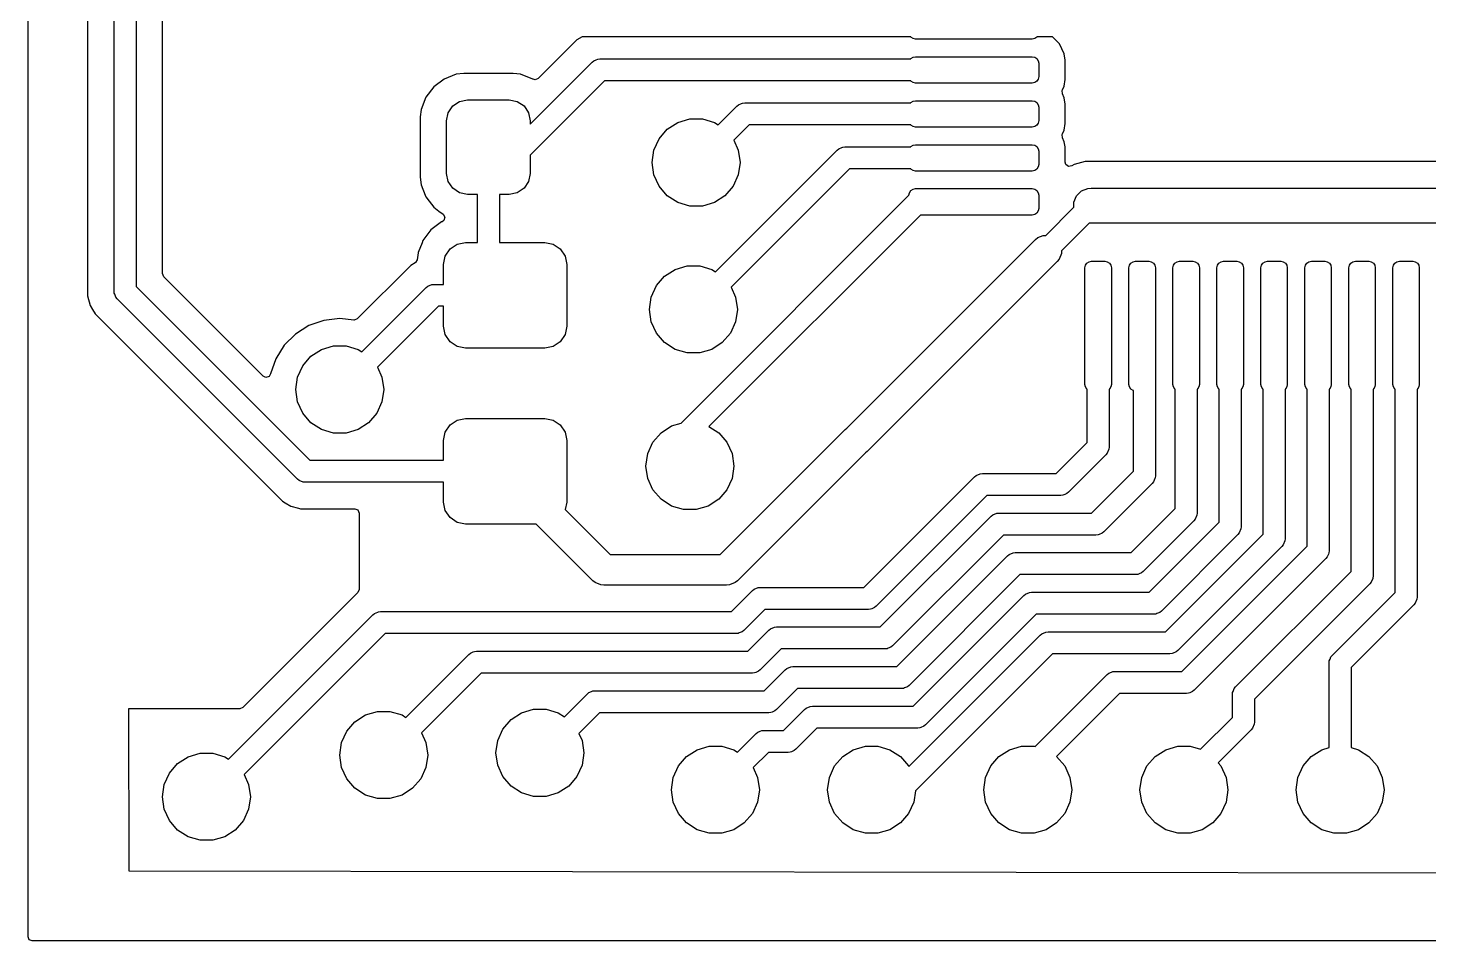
# Model space of a CAD drawing. Extents: x 152.2 to 182.6, y -98 to -72.9.
# Drawn here: x 152.22 to 168.14, y -97.99 to -87.61 of the extents above; entities that cross this region are included whole.
import ezdxf

# ---------------------------------------------------------------- set-up
doc = ezdxf.new("R2010")
doc.units = 0
doc.layers.add('BLACK', color=7, linetype='CONTINUOUS')

msp = doc.modelspace()

# ---------------------------------------------------------------- linework, layer by layer
at = {"layer": 'BLACK', "linetype": 'CONTINUOUS'}
for p, q in [((152.221, -97.94), (152.221, -85.683978)), ((152.8985, -85.683978), (152.8985, -90.656021)), ((153.199, -90.6), (153.199, -85.74)), ((153.449, -85.791776), (153.449, -90.548224)), ((153.7495, -90.403456), (153.7495, -86.014296)), ((158.520016, -87.7125), (158.460236, -87.747015)), ((162.25394, -87.7125), (158.520016, -87.7125)), ((162.255967, -87.715533), (162.25394, -87.7125)), ((162.280299, -87.731791), (162.255967, -87.715533)), ((162.309, -87.7375), (162.280299, -87.731791)), ((163.662701, -87.731791), (163.634, -87.7375)), ((163.687033, -87.715533), (163.662701, -87.731791)), ((163.68906, -87.7125), (163.687033, -87.715533)), ((163.865037, -87.7125), (163.68906, -87.7125)), ((163.943826, -87.791289), (163.865037, -87.7125)), ((158.460236, -87.747016), (158.020829, -88.186421)), ((158.460236, -87.747015), (158.460236, -87.747016)), ((163.634, -87.7375), (162.309, -87.7375)), ((163.998866, -87.903875), (163.943826, -87.791289)), ((157.929, -88.703223), (158.633111, -87.999112)), ((158.633111, -87.999112), (158.652053, -87.983567)), ((158.652053, -87.983567), (158.652054, -87.983566)), ((158.652054, -87.983566), (158.678449, -87.972633)), ((158.678449, -87.972633), (158.697113, -87.964902)), ((158.697113, -87.964902), (158.697114, -87.964902)), ((158.697114, -87.964902), (158.7215, -87.9625)), ((158.7215, -87.9625), (162.25394, -87.9625)), ((162.25394, -87.9625), (162.255967, -87.959467)), ((162.255967, -87.959467), (162.280299, -87.943209)), ((162.280299, -87.943209), (162.309, -87.9375)), ((162.309, -87.9375), (163.634, -87.9375)), ((163.634, -87.9375), (163.662701, -87.943209)), ((163.662701, -87.943209), (163.687033, -87.959467)), ((163.687033, -87.959467), (163.703291, -87.983799)), ((163.703291, -87.983799), (163.709, -88.0125)), ((163.709, -88.0125), (163.709, -88.1625)), ((164.0095, -87.976864), (163.998866, -87.903875)), ((164.0095, -88.198136), (164.0095, -87.976864)), ((156.950339, -88.191639), (156.8325, -88.281)), ((157.087927, -88.137381), (156.950339, -88.191639)), ((157.174379, -88.127), (157.087927, -88.137381)), ((157.174382, -88.127), (157.174379, -88.127)), ((157.733618, -88.127), (157.174382, -88.127)), ((157.733621, -88.127), (157.733618, -88.127)), ((157.820072, -88.137381), (157.733621, -88.127)), ((157.820075, -88.137382), (157.820071, -88.137381)), ((157.820071, -88.137381), (157.820072, -88.137381)), ((157.820077, -88.137383), (157.820075, -88.137382)), ((157.957658, -88.191638), (157.820077, -88.137383)), ((158.773277, -88.2125), (157.932388, -89.053388)), ((157.95766, -88.191639), (157.957658, -88.191638)), ((157.960576, -88.193279), (157.95766, -88.191639)), ((157.961104, -88.192338), (157.960576, -88.193279)), ((157.986181, -88.200773), (157.961104, -88.192338)), ((158.020829, -88.186421), (157.986181, -88.200773)), ((162.25394, -88.2125), (158.773277, -88.2125)), ((162.255967, -88.215533), (162.25394, -88.2125)), ((163.703291, -88.191201), (163.687033, -88.215533)), ((163.709, -88.1625), (163.703291, -88.191201)), ((163.998866, -88.271125), (164.0095, -88.198136)), ((156.8325, -88.281), (156.743139, -88.398839)), ((162.280299, -88.231791), (162.255967, -88.215533)), ((162.309, -88.2375), (162.280299, -88.231791)), ((163.634, -88.2375), (162.309, -88.2375)), ((163.662701, -88.231791), (163.634, -88.2375)), ((163.687033, -88.215533), (163.662701, -88.231791)), ((163.974613, -88.32159), (163.976931, -88.315993)), ((163.976936, -88.359018), (163.974613, -88.32159)), ((163.976931, -88.315993), (163.998866, -88.271125)), ((163.998866, -88.403875), (163.976936, -88.359018)), ((156.743139, -88.398839), (156.688881, -88.536427)), ((156.997079, -88.574113), (157.048562, -88.497062)), ((157.048562, -88.497062), (157.125613, -88.445579)), ((157.125613, -88.445579), (157.2165, -88.4275)), ((157.2165, -88.4275), (157.6915, -88.4275)), ((157.6915, -88.4275), (157.782387, -88.445579)), ((157.782387, -88.445579), (157.859438, -88.497062)), ((157.859438, -88.497062), (157.910921, -88.574113)), ((160.064523, -88.7127), (160.278112, -88.499112)), ((160.278112, -88.499112), (160.297048, -88.483571)), ((160.297048, -88.483571), (160.297054, -88.483566)), ((160.297054, -88.483566), (160.328915, -88.470368)), ((160.328915, -88.470368), (160.342113, -88.464902)), ((160.342113, -88.464902), (160.342114, -88.464902)), ((160.342114, -88.464902), (160.3665, -88.4625)), ((160.3665, -88.4625), (162.25394, -88.4625)), ((162.25394, -88.4625), (162.255967, -88.459467)), ((162.255967, -88.459467), (162.280299, -88.443209)), ((162.280299, -88.443209), (162.309, -88.4375)), ((162.309, -88.4375), (163.634, -88.4375)), ((163.634, -88.4375), (163.662701, -88.443209)), ((163.662701, -88.443209), (163.687033, -88.459467)), ((163.687033, -88.459467), (163.703291, -88.483799)), ((163.703291, -88.483799), (163.709, -88.5125)), ((163.709, -88.5125), (163.709, -88.6625)), ((164.0095, -88.476864), (163.998866, -88.403875)), ((164.0095, -88.698136), (164.0095, -88.476864)), ((156.688881, -88.536427), (156.6785, -88.622878)), ((156.6785, -88.622878), (156.6785, -89.307121)), ((156.979, -88.665), (156.997079, -88.574113)), ((156.979, -89.265), (156.979, -88.665)), ((157.910921, -88.574113), (157.929, -88.665)), ((157.929, -88.665), (157.929, -88.703223)), ((159.48657, -88.762125), (159.606292, -88.685184)), ((159.606292, -88.685184), (159.742843, -88.645089)), ((159.742843, -88.645089), (159.885157, -88.645089)), ((159.885157, -88.645089), (160.021708, -88.685184)), ((160.021708, -88.685184), (160.064523, -88.7127)), ((163.709, -88.6625), (163.703291, -88.691201)), ((159.393373, -88.86968), (159.48657, -88.762125)), ((160.418276, -88.7125), (160.242925, -88.88785)), ((162.25394, -88.7125), (160.418276, -88.7125)), ((162.255967, -88.715533), (162.25394, -88.7125)), ((162.280299, -88.731791), (162.255967, -88.715533)), ((162.309, -88.7375), (162.280299, -88.731791)), ((163.634, -88.7375), (162.309, -88.7375)), ((163.662701, -88.731791), (163.634, -88.7375)), ((163.687033, -88.715533), (163.662701, -88.731791)), ((163.703291, -88.691201), (163.687033, -88.715533)), ((163.974613, -88.82159), (163.976931, -88.815993)), ((163.976936, -88.859018), (163.974613, -88.82159)), ((163.976931, -88.815993), (163.998866, -88.771125)), ((163.998866, -88.771125), (164.0095, -88.698136)), ((159.314, -89.14), (159.334254, -88.999134)), ((159.334254, -88.999134), (159.393373, -88.86968)), ((160.034523, -90.3827), (161.418112, -88.999112)), ((160.242925, -88.88785), (160.293746, -88.999134)), ((160.293746, -88.999134), (160.314, -89.14)), ((161.418112, -88.999112), (161.437048, -88.983571)), ((161.437048, -88.983571), (161.437054, -88.983566)), ((161.437054, -88.983566), (161.468915, -88.970368)), ((161.468915, -88.970368), (161.482113, -88.964902)), ((161.482113, -88.964902), (161.482114, -88.964902)), ((161.482114, -88.964902), (161.5065, -88.9625)), ((161.5065, -88.9625), (162.25394, -88.9625)), ((162.25394, -88.9625), (162.255967, -88.959467)), ((162.255967, -88.959467), (162.280299, -88.943209)), ((162.280299, -88.943209), (162.309, -88.9375)), ((162.309, -88.9375), (163.634, -88.9375)), ((163.634, -88.9375), (163.662701, -88.943209)), ((163.662701, -88.943209), (163.687033, -88.959467)), ((163.687033, -88.959467), (163.703291, -88.983799)), ((163.703291, -88.983799), (163.709, -89.0125)), ((163.998866, -88.903875), (163.976936, -88.859018)), ((164.0071, -88.960393), (163.998866, -88.903875)), ((164.0095, -88.976862), (164.0071, -88.960393)), ((164.0095, -89.137231), (164.0095, -88.976862)), ((157.932388, -89.053388), (157.929, -89.056168)), ((157.929, -89.056168), (157.929, -89.265)), ((159.334254, -89.280866), (159.314, -89.14)), ((160.314, -89.14), (160.293746, -89.280866)), ((163.709, -89.1625), (163.703291, -89.191201)), ((163.709, -89.0125), (163.709, -89.1625)), ((164.016064, -89.16173), (164.0095, -89.137231)), ((164.045817, -89.184561), (164.016064, -89.16173)), ((164.110814, -89.163608), (164.082998, -89.179667)), ((164.110818, -89.163606), (164.110814, -89.163608)), ((164.238105, -89.1295), (164.110818, -89.163606)), ((169.3345, -89.1295), (164.238105, -89.1295)), ((156.6785, -89.307121), (156.688881, -89.393572)), ((156.997079, -89.355887), (156.979, -89.265)), ((157.929, -89.265), (157.910921, -89.355887)), ((159.393373, -89.41032), (159.334254, -89.280866)), ((161.558276, -89.2125), (160.212925, -90.55785)), ((160.293746, -89.280866), (160.234627, -89.41032)), ((162.25394, -89.2125), (161.558276, -89.2125)), ((162.255967, -89.215533), (162.25394, -89.2125)), ((162.280299, -89.231791), (162.255967, -89.215533)), ((162.309, -89.2375), (162.280299, -89.231791)), ((163.634, -89.2375), (162.309, -89.2375)), ((163.662701, -89.231791), (163.634, -89.2375)), ((163.687033, -89.215533), (163.662701, -89.231791)), ((163.703291, -89.191201), (163.687033, -89.215533)), ((164.082998, -89.179667), (164.045817, -89.184561)), ((156.688881, -89.393572), (156.688883, -89.393577)), ((156.688883, -89.393577), (156.735977, -89.513)), ((157.048562, -89.432938), (156.997079, -89.355887)), ((157.125613, -89.484421), (157.048562, -89.432938)), ((157.2165, -89.5025), (157.125613, -89.484421)), ((157.782387, -89.484421), (157.6915, -89.5025)), ((157.859438, -89.432938), (157.782387, -89.484421)), ((157.910921, -89.355887), (157.859438, -89.432938)), ((159.48657, -89.517875), (159.393373, -89.41032)), ((160.234627, -89.41032), (160.14143, -89.517875)), ((162.234, -89.5125), (162.239709, -89.483799)), ((162.239709, -89.483799), (162.255967, -89.459467)), ((162.255967, -89.459467), (162.280299, -89.443209)), ((162.280299, -89.443209), (162.309, -89.4375)), ((162.309, -89.4375), (163.634, -89.4375)), ((163.634, -89.4375), (163.662701, -89.443209)), ((163.662701, -89.443209), (163.687033, -89.459467)), ((163.687033, -89.459467), (163.703291, -89.483799)), ((163.703291, -89.483799), (163.709, -89.5125)), ((164.137706, -89.518886), (164.192886, -89.463706)), ((164.192886, -89.463706), (164.264982, -89.433843)), ((164.264982, -89.433843), (164.304, -89.43)), ((164.304, -89.43), (169.654, -89.43)), ((156.735977, -89.513), (156.743139, -89.53116)), ((156.743139, -89.53116), (156.779349, -89.57891)), ((156.779349, -89.57891), (156.8325, -89.649)), ((157.329, -89.5025), (157.2165, -89.5025)), ((157.329, -90.05), (157.329, -89.5025)), ((157.6915, -89.5025), (157.579, -89.5025)), ((157.579, -89.5025), (157.579, -90.05)), ((159.606292, -89.594816), (159.48657, -89.517875)), ((159.742843, -89.634911), (159.606292, -89.594816)), ((159.655612, -92.091612), (162.234, -89.513223)), ((159.885157, -89.634911), (159.742843, -89.634911)), ((160.021708, -89.594816), (159.885157, -89.634911)), ((160.14143, -89.517875), (160.021708, -89.594816)), ((162.234, -89.513223), (162.234, -89.5125)), ((163.709, -89.5125), (163.709, -89.6625)), ((164.107843, -89.590982), (164.137706, -89.518886)), ((164.107843, -89.649381), (164.107843, -89.590982)), ((156.8325, -89.649), (156.889561, -89.692271)), ((156.889561, -89.692271), (156.938131, -89.729103)), ((156.947566, -89.797754), (156.926501, -89.813729)), ((156.938131, -89.729103), (156.957067, -89.761474)), ((156.957067, -89.761474), (156.947566, -89.797754)), ((162.363277, -89.7375), (159.96016, -92.140615)), ((163.634, -89.7375), (162.363277, -89.7375)), ((163.662701, -89.731791), (163.634, -89.7375)), ((163.687033, -89.715533), (163.662701, -89.731791)), ((163.703291, -89.691201), (163.687033, -89.715533)), ((163.709, -89.6625), (163.703291, -89.691201)), ((163.788861, -89.968363), (164.107843, -89.649381)), ((156.801078, -89.907078), (156.70964, -90.027655)), ((156.921656, -89.815639), (156.801078, -89.907078)), ((156.926501, -89.813729), (156.921656, -89.815639)), ((164.282858, -89.827917), (163.965637, -90.145139)), ((164.304, -89.83), (164.282858, -89.827917)), ((169.571158, -89.83), (164.304, -89.83)), ((156.699901, -90.052352), (156.656035, -90.163589)), ((156.70964, -90.027655), (156.699901, -90.052352)), ((156.96303, -90.204329), (157.017223, -90.123223)), ((157.017223, -90.123223), (157.098329, -90.06903)), ((157.098329, -90.06903), (157.194, -90.05)), ((157.194, -90.05), (157.329, -90.05)), ((157.579, -90.05), (158.094, -90.05)), ((158.094, -90.05), (158.189671, -90.06903)), ((158.189671, -90.06903), (158.270777, -90.123223)), ((158.270777, -90.123223), (158.32497, -90.204329)), ((161.526277, -92.160234), (163.670256, -90.016257)), ((163.670256, -90.016257), (163.696775, -89.994493)), ((163.696775, -89.994493), (163.759859, -89.968363)), ((163.759859, -89.968363), (163.788861, -89.968363)), ((156.620755, -90.281791), (156.57274, -90.309513)), ((156.626524, -90.277888), (156.620755, -90.281791)), ((156.644904, -90.245198), (156.626524, -90.277888)), ((156.654121, -90.168444), (156.644904, -90.245198)), ((156.654123, -90.168437), (156.654121, -90.168444)), ((156.656035, -90.163589), (156.654123, -90.168437)), ((156.944, -90.3), (156.96303, -90.204329)), ((158.32497, -90.204329), (158.344, -90.3)), ((163.917743, -90.263744), (161.757744, -92.423744)), ((163.939507, -90.237225), (163.917743, -90.263744)), ((163.965637, -90.174141), (163.939507, -90.237225)), ((163.965637, -90.145139), (163.965637, -90.174141)), ((164.255967, -90.284467), (164.280299, -90.268209)), ((164.280299, -90.268209), (164.309, -90.2625)), ((164.309, -90.2625), (164.459, -90.2625)), ((164.459, -90.2625), (164.487701, -90.268209)), ((164.487701, -90.268209), (164.512033, -90.284467)), ((164.755967, -90.284467), (164.780299, -90.268209)), ((164.780299, -90.268209), (164.809, -90.2625)), ((164.809, -90.2625), (164.959, -90.2625)), ((164.959, -90.2625), (164.987701, -90.268209)), ((164.987701, -90.268209), (165.012033, -90.284467)), ((165.255967, -90.284467), (165.280299, -90.268209)), ((165.280299, -90.268209), (165.309, -90.2625)), ((165.309, -90.2625), (165.459, -90.2625)), ((165.459, -90.2625), (165.487701, -90.268209)), ((165.487701, -90.268209), (165.512033, -90.284467)), ((165.755967, -90.284467), (165.780299, -90.268209)), ((165.780299, -90.268209), (165.809, -90.2625)), ((165.809, -90.2625), (165.959, -90.2625)), ((165.959, -90.2625), (165.987701, -90.268209)), ((165.987701, -90.268209), (166.012033, -90.284467)), ((166.255967, -90.284467), (166.280299, -90.268209)), ((166.280299, -90.268209), (166.309, -90.2625)), ((166.309, -90.2625), (166.459, -90.2625)), ((166.459, -90.2625), (166.487701, -90.268209)), ((166.487701, -90.268209), (166.512033, -90.284467)), ((166.755967, -90.284467), (166.780299, -90.268209)), ((166.780299, -90.268209), (166.809, -90.2625)), ((166.809, -90.2625), (166.959, -90.2625)), ((166.959, -90.2625), (166.987701, -90.268209)), ((166.987701, -90.268209), (167.012033, -90.284467)), ((167.255967, -90.284467), (167.280299, -90.268209)), ((167.280299, -90.268209), (167.309, -90.2625)), ((167.309, -90.2625), (167.459, -90.2625)), ((167.459, -90.2625), (167.487701, -90.268209)), ((167.487701, -90.268209), (167.512033, -90.284467)), ((167.755967, -90.284467), (167.780299, -90.268209)), ((167.780299, -90.268209), (167.809, -90.2625)), ((167.809, -90.2625), (167.959, -90.2625)), ((167.959, -90.2625), (167.987701, -90.268209)), ((167.987701, -90.268209), (168.012033, -90.284467)), ((153.763852, -90.438104), (153.7495, -90.403456)), ((154.895328, -91.56958), (153.763852, -90.438104)), ((156.572733, -90.309518), (155.963863, -90.918387)), ((156.57274, -90.309513), (156.572733, -90.309518)), ((156.944, -90.525), (156.944, -90.3)), ((158.344, -90.3), (158.344, -91)), ((159.363373, -90.53968), (159.45657, -90.432125)), ((159.45657, -90.432125), (159.576292, -90.355184)), ((159.576292, -90.355184), (159.712843, -90.315089)), ((159.712843, -90.315089), (159.855157, -90.315089)), ((159.855157, -90.315089), (159.991708, -90.355184)), ((159.991708, -90.355184), (160.034523, -90.3827)), ((164.234, -90.3375), (164.239709, -90.308799)), ((164.234, -91.6625), (164.234, -90.3375)), ((164.239709, -90.308799), (164.255967, -90.284467)), ((164.512033, -90.284467), (164.528291, -90.308799)), ((164.528291, -90.308799), (164.534, -90.3375)), ((164.534, -90.3375), (164.534, -91.6625)), ((164.734, -90.3375), (164.739709, -90.308799)), ((164.734, -91.6625), (164.734, -90.3375)), ((164.739709, -90.308799), (164.755967, -90.284467)), ((165.012033, -90.284467), (165.028291, -90.308799)), ((165.028291, -90.308799), (165.034, -90.3375)), ((165.034, -90.3375), (165.034, -91.025)), ((165.234, -90.3375), (165.239709, -90.308799)), ((165.234, -91.6625), (165.234, -90.3375)), ((165.239709, -90.308799), (165.255967, -90.284467)), ((165.512033, -90.284467), (165.528291, -90.308799)), ((165.528291, -90.308799), (165.534, -90.3375)), ((165.534, -90.3375), (165.534, -91.6625)), ((165.734, -90.3375), (165.739709, -90.308799)), ((165.734, -91.6625), (165.734, -90.3375)), ((165.739709, -90.308799), (165.755967, -90.284467)), ((166.012033, -90.284467), (166.028291, -90.308799)), ((166.028291, -90.308799), (166.034, -90.3375)), ((166.034, -90.3375), (166.034, -91.6625)), ((166.234, -90.3375), (166.239709, -90.308799)), ((166.234, -91.6625), (166.234, -90.3375)), ((166.239709, -90.308799), (166.255967, -90.284467)), ((166.512033, -90.284467), (166.528291, -90.308799)), ((166.528291, -90.308799), (166.534, -90.3375)), ((166.534, -90.3375), (166.534, -91.6625)), ((166.734, -90.3375), (166.739709, -90.308799)), ((166.734, -91.6625), (166.734, -90.3375)), ((166.739709, -90.308799), (166.755967, -90.284467)), ((167.012033, -90.284467), (167.028291, -90.308799)), ((167.028291, -90.308799), (167.034, -90.3375)), ((167.034, -90.3375), (167.034, -91.6625)), ((167.234, -90.3375), (167.239709, -90.308799)), ((167.234, -91.6625), (167.234, -90.3375)), ((167.239709, -90.308799), (167.255967, -90.284467)), ((167.512033, -90.284467), (167.528291, -90.308799)), ((167.528291, -90.308799), (167.534, -90.3375)), ((167.534, -90.3375), (167.534, -91.6625)), ((167.734, -90.3375), (167.739709, -90.308799)), ((167.734, -91.6625), (167.734, -90.3375)), ((167.739709, -90.308799), (167.755967, -90.284467)), ((168.012033, -90.284467), (168.028291, -90.308799)), ((168.028291, -90.308799), (168.034, -90.3375)), ((168.034, -90.3375), (168.034, -91.6625)), ((153.201402, -90.624386), (153.199, -90.6)), ((153.449, -90.548224), (155.425776, -92.525)), ((156.014523, -91.2927), (156.745612, -90.561611)), ((156.745612, -90.561611), (156.764554, -90.546066)), ((156.764554, -90.546066), (156.809614, -90.527401)), ((156.809614, -90.527401), (156.809624, -90.527401)), ((156.809624, -90.527401), (156.834, -90.525)), ((156.834, -90.525), (156.944, -90.525)), ((159.304254, -90.669134), (159.363373, -90.53968)), ((160.212925, -90.55785), (160.263746, -90.669134)), ((152.8985, -90.656021), (152.927496, -90.764235)), ((153.201402, -90.624387), (153.201402, -90.624386)), ((153.206868, -90.637584), (153.201402, -90.624387)), ((153.220066, -90.669446), (153.206868, -90.637584)), ((153.220071, -90.669451), (153.220066, -90.669446)), ((153.235612, -90.688388), (153.220071, -90.669451)), ((155.285612, -92.738388), (153.235612, -90.688388)), ((159.284, -90.81), (159.304254, -90.669134)), ((160.263746, -90.669134), (160.284, -90.81)), ((152.927496, -90.764235), (152.927497, -90.764239)), ((152.927497, -90.764239), (152.953918, -90.81)), ((152.953918, -90.81), (152.983515, -90.861263)), ((152.983515, -90.861263), (155.112737, -92.990485)), ((155.764, -90.914435), (155.58475, -90.934631)), ((155.923729, -90.932431), (155.764, -90.914435)), ((155.963863, -90.918387), (155.929215, -90.932739)), ((156.885777, -90.775), (156.192925, -91.46785)), ((156.944, -90.775), (156.885777, -90.775)), ((156.944, -91), (156.944, -90.775)), ((159.304254, -90.950866), (159.284, -90.81)), ((160.284, -90.81), (160.263746, -90.950866)), ((155.414473, -90.994212), (155.26174, -91.090182)), ((155.584741, -90.934633), (155.414473, -90.994212)), ((155.58475, -90.934631), (155.584741, -90.934633)), ((155.929215, -90.932739), (155.923729, -90.932431)), ((156.96303, -91.095671), (156.944, -91)), ((158.344, -91), (158.32497, -91.095671)), ((159.363373, -91.08032), (159.304254, -90.950866)), ((160.263746, -90.950866), (160.204627, -91.08032)), ((165.034, -91.025), (165.034, -92.7)), ((155.134182, -91.21774), (155.038212, -91.370473)), ((155.134185, -91.217736), (155.134182, -91.21774)), ((155.261736, -91.090185), (155.134185, -91.217736)), ((155.26174, -91.090182), (155.261736, -91.090185)), ((155.556292, -91.265184), (155.692843, -91.225089)), ((155.692843, -91.225089), (155.835157, -91.225089)), ((155.835157, -91.225089), (155.971708, -91.265184)), ((157.017223, -91.176777), (156.96303, -91.095671)), ((157.098329, -91.23097), (157.017223, -91.176777)), ((157.194, -91.25), (157.098329, -91.23097)), ((158.189671, -91.23097), (158.094, -91.25)), ((158.270777, -91.176777), (158.189671, -91.23097)), ((158.32497, -91.095671), (158.270777, -91.176777)), ((159.45657, -91.187875), (159.363373, -91.08032)), ((159.576292, -91.264816), (159.45657, -91.187875)), ((160.11143, -91.187875), (159.991708, -91.264816)), ((160.204627, -91.08032), (160.11143, -91.187875)), ((155.038212, -91.370473), (154.978633, -91.540741)), ((155.343373, -91.44968), (155.43657, -91.342125)), ((155.43657, -91.342125), (155.556292, -91.265184)), ((155.971708, -91.265184), (156.014523, -91.2927)), ((158.094, -91.25), (157.194, -91.25)), ((159.712843, -91.304911), (159.576292, -91.264816)), ((159.855157, -91.304911), (159.712843, -91.304911)), ((159.991708, -91.264816), (159.855157, -91.304911)), ((154.97712, -91.543226), (154.960516, -91.57325)), ((154.978019, -91.543432), (154.97712, -91.543226)), ((154.978633, -91.540741), (154.978019, -91.543432)), ((155.284254, -91.579134), (155.343373, -91.44968)), ((156.192925, -91.46785), (156.243746, -91.579134)), ((154.924476, -91.583622), (154.895328, -91.56958)), ((154.960516, -91.57325), (154.924476, -91.583622)), ((155.264, -91.72), (155.284254, -91.579134)), ((156.243746, -91.579134), (156.264, -91.72)), ((164.239709, -91.691201), (164.234, -91.6625)), ((164.255967, -91.715533), (164.239709, -91.691201)), ((164.259, -91.717559), (164.255967, -91.715533)), ((164.512033, -91.715533), (164.509, -91.717559)), ((164.528291, -91.691201), (164.512033, -91.715533)), ((164.534, -91.6625), (164.528291, -91.691201)), ((164.739709, -91.691201), (164.734, -91.6625)), ((164.755967, -91.715533), (164.739709, -91.691201)), ((164.780299, -91.731791), (164.755967, -91.715533)), ((165.239709, -91.691201), (165.234, -91.6625)), ((165.255967, -91.715533), (165.239709, -91.691201)), ((165.259, -91.717559), (165.255967, -91.715533)), ((165.512033, -91.715533), (165.509, -91.717559)), ((165.528291, -91.691201), (165.512033, -91.715533)), ((165.534, -91.6625), (165.528291, -91.691201)), ((165.739709, -91.691201), (165.734, -91.6625)), ((165.755967, -91.715533), (165.739709, -91.691201)), ((165.759, -91.717559), (165.755967, -91.715533)), ((166.012033, -91.715533), (166.009, -91.717559)), ((166.028291, -91.691201), (166.012033, -91.715533)), ((166.034, -91.6625), (166.028291, -91.691201)), ((166.239709, -91.691201), (166.234, -91.6625)), ((166.255967, -91.715533), (166.239709, -91.691201)), ((166.259, -91.717559), (166.255967, -91.715533)), ((166.512033, -91.715533), (166.509, -91.717559)), ((166.528291, -91.691201), (166.512033, -91.715533)), ((166.534, -91.6625), (166.528291, -91.691201)), ((166.739709, -91.691201), (166.734, -91.6625)), ((166.755967, -91.715533), (166.739709, -91.691201)), ((166.759, -91.717559), (166.755967, -91.715533)), ((167.012033, -91.715533), (167.009, -91.717559)), ((167.028291, -91.691201), (167.012033, -91.715533)), ((167.034, -91.6625), (167.028291, -91.691201)), ((167.239709, -91.691201), (167.234, -91.6625)), ((167.255967, -91.715533), (167.239709, -91.691201)), ((167.259, -91.717559), (167.255967, -91.715533)), ((167.512033, -91.715533), (167.509, -91.717559)), ((167.528291, -91.691201), (167.512033, -91.715533)), ((167.534, -91.6625), (167.528291, -91.691201)), ((167.739709, -91.691201), (167.734, -91.6625)), ((167.755967, -91.715533), (167.739709, -91.691201)), ((167.759, -91.717559), (167.755967, -91.715533)), ((168.012033, -91.715533), (168.009, -91.717559)), ((168.028291, -91.691201), (168.012033, -91.715533)), ((168.034, -91.6625), (168.028291, -91.691201)), ((155.284254, -91.860866), (155.264, -91.72)), ((155.343373, -91.99032), (155.284254, -91.860866)), ((156.243746, -91.860866), (156.184627, -91.99032)), ((156.264, -91.72), (156.243746, -91.860866)), ((164.259, -92.323223), (164.259, -91.717559)), ((164.509, -91.717559), (164.509, -92.375)), ((164.784, -91.732527), (164.780299, -91.731791)), ((164.784, -92.648223), (164.784, -91.732527)), ((165.259, -93.073224), (165.259, -91.717559)), ((165.509, -91.717559), (165.509, -93.125)), ((165.759, -93.228224), (165.759, -91.717559)), ((166.009, -91.717559), (166.009, -93.28)), ((166.259, -93.36462), (166.259, -91.717559)), ((166.509, -91.717559), (166.509, -93.416396)), ((166.759, -93.501016), (166.759, -91.717559)), ((167.009, -91.717559), (167.009, -93.552792)), ((167.259, -93.788223), (167.259, -91.717559)), ((167.509, -91.717559), (167.509, -93.84)), ((167.759, -94.028224), (167.759, -91.717559)), ((168.009, -91.717559), (168.009, -94.08)), ((155.43657, -92.097875), (155.343373, -91.99032)), ((156.184627, -91.99032), (156.09143, -92.097875)), ((155.556292, -92.174816), (155.43657, -92.097875)), ((155.692843, -92.214911), (155.556292, -92.174816)), ((155.971708, -92.174816), (155.835157, -92.214911)), ((156.09143, -92.097875), (155.971708, -92.174816)), ((156.96303, -92.204329), (157.017223, -92.123223)), ((157.017223, -92.123223), (157.098329, -92.06903)), ((157.098329, -92.06903), (157.194, -92.05)), ((157.194, -92.05), (158.094, -92.05)), ((158.094, -92.05), (158.189671, -92.06903)), ((158.189671, -92.06903), (158.270777, -92.123223)), ((158.270777, -92.123223), (158.32497, -92.204329)), ((159.41657, -92.212125), (159.536292, -92.135184)), ((159.536292, -92.135184), (159.646382, -92.102858)), ((159.646382, -92.102858), (159.655612, -92.091612)), ((159.96016, -92.140615), (160.07143, -92.212125)), ((160.08801, -93.595), (161.506754, -92.176256)), ((161.506754, -92.176256), (161.526277, -92.160234)), ((155.835157, -92.214911), (155.692843, -92.214911)), ((156.944, -92.3), (156.96303, -92.204329)), ((156.944, -92.525), (156.944, -92.3)), ((158.32497, -92.204329), (158.344, -92.3)), ((158.344, -92.3), (158.344, -93)), ((159.264254, -92.449134), (159.323373, -92.31968)), ((159.323373, -92.31968), (159.41657, -92.212125)), ((160.07143, -92.212125), (160.164627, -92.31968)), ((160.164627, -92.31968), (160.223746, -92.449134)), ((163.907224, -92.675), (164.259, -92.323223)), ((159.244, -92.59), (159.264254, -92.449134)), ((160.223746, -92.449134), (160.244, -92.59)), ((161.73822, -92.439765), (160.284242, -93.893744)), ((161.757744, -92.423744), (161.73822, -92.439765)), ((164.472389, -92.463388), (164.047388, -92.888388)), ((164.487934, -92.444446), (164.472389, -92.463388)), ((164.506598, -92.399387), (164.487934, -92.444446)), ((164.509, -92.375), (164.506598, -92.399386)), ((164.506598, -92.399386), (164.506598, -92.399387)), ((155.425776, -92.525), (156.944, -92.525)), ((159.264254, -92.730866), (159.244, -92.59)), ((160.244, -92.59), (160.223746, -92.730866)), ((164.307224, -93.125), (164.784, -92.648223)), ((155.304554, -92.753934), (155.285612, -92.738388)), ((155.349613, -92.772598), (155.304554, -92.753934)), ((155.349614, -92.772598), (155.349613, -92.772598)), ((155.374, -92.775), (155.349614, -92.772598)), ((156.944, -92.775), (155.374, -92.775)), ((156.944, -93), (156.944, -92.775)), ((159.323373, -92.86032), (159.264254, -92.730866)), ((160.223746, -92.730866), (160.164627, -92.86032)), ((161.72164, -93.97), (162.980028, -92.711611)), ((162.980028, -92.711611), (162.99897, -92.696066)), ((162.99897, -92.696066), (163.04403, -92.677402)), ((163.04403, -92.677402), (163.068416, -92.675)), ((163.068416, -92.675), (163.907224, -92.675)), ((164.997388, -92.788389), (164.447388, -93.338388)), ((165.012933, -92.769447), (164.997388, -92.788389)), ((165.012934, -92.769446), (165.012933, -92.769447)), ((165.029044, -92.730553), (165.012934, -92.769446)), ((165.031598, -92.724387), (165.029044, -92.730553)), ((165.034, -92.7), (165.031598, -92.724386)), ((165.031598, -92.724386), (165.031598, -92.724387)), ((159.41657, -92.967875), (159.323373, -92.86032)), ((159.536292, -93.044816), (159.41657, -92.967875)), ((160.07143, -92.967875), (159.951708, -93.044816)), ((160.164627, -92.86032), (160.07143, -92.967875)), ((163.120193, -92.925), (161.861804, -94.183388)), ((163.959, -92.925), (163.120193, -92.925)), ((163.983386, -92.922598), (163.959, -92.925)), ((163.983387, -92.922598), (163.983386, -92.922598)), ((164.005621, -92.913388), (163.983387, -92.922598)), ((164.028446, -92.903934), (164.005621, -92.913388)), ((164.028451, -92.903928), (164.028446, -92.903934)), ((164.047388, -92.888388), (164.028451, -92.903928)), ((155.112737, -92.990485), (155.141886, -93.007314)), ((155.141886, -93.007314), (155.20976, -93.046502)), ((155.20976, -93.046502), (155.209762, -93.046502)), ((155.209762, -93.046502), (155.209763, -93.046503)), ((155.209763, -93.046503), (155.295111, -93.069371)), ((155.295111, -93.069371), (155.317978, -93.075499)), ((155.317978, -93.075499), (155.317979, -93.0755)), ((155.317979, -93.0755), (155.317982, -93.0755)), ((155.317982, -93.0755), (155.430019, -93.0755)), ((155.430019, -93.0755), (155.935, -93.0755)), ((155.935, -93.0755), (155.969648, -93.089852)), ((155.969648, -93.089852), (155.984, -93.1245)), ((155.984, -93.1245), (155.984, -93.992956)), ((156.96303, -93.095671), (156.944, -93)), ((157.017223, -93.176777), (156.96303, -93.095671)), ((158.344, -93), (158.326992, -93.085504)), ((158.326992, -93.085504), (158.836488, -93.595)), ((159.672843, -93.084911), (159.536292, -93.044816)), ((159.815157, -93.084911), (159.672843, -93.084911)), ((159.951708, -93.044816), (159.815157, -93.084911)), ((163.166424, -93.161611), (163.185366, -93.146066)), ((163.185366, -93.146066), (163.230426, -93.127402)), ((163.230426, -93.127402), (163.254812, -93.125)), ((163.254812, -93.125), (164.307224, -93.125)), ((164.757224, -93.575), (165.259, -93.073224)), ((165.506598, -93.149387), (165.487934, -93.194446)), ((165.509, -93.125), (165.506598, -93.149386)), ((165.506598, -93.149386), (165.506598, -93.149387)), ((157.098329, -93.23097), (157.017223, -93.176777)), ((157.194, -93.25), (157.098329, -93.23097)), ((157.996512, -93.25), (157.194, -93.25)), ((158.640256, -93.893744), (157.996512, -93.25)), ((161.908036, -94.42), (163.166424, -93.161611)), ((165.472388, -93.213388), (164.897388, -93.788388)), ((164.962224, -94.025), (165.759, -93.228224)), ((165.487934, -93.194446), (165.472388, -93.213388)), ((166.006598, -93.304387), (165.987934, -93.349446)), ((166.009, -93.28), (166.006598, -93.304386)), ((166.006598, -93.304386), (166.006598, -93.304387)), ((163.306589, -93.375), (162.0482, -94.633388)), ((164.359, -93.375), (163.306589, -93.375)), ((164.383386, -93.372598), (164.359, -93.375)), ((164.383387, -93.372598), (164.383386, -93.372598)), ((164.396584, -93.367131), (164.383387, -93.372598)), ((164.428446, -93.353934), (164.396584, -93.367131)), ((164.428451, -93.353928), (164.428446, -93.353934)), ((164.447388, -93.338388), (164.428451, -93.353928)), ((165.972388, -93.368388), (165.102388, -94.238388)), ((165.14862, -94.475), (166.259, -93.36462)), ((165.987934, -93.349446), (165.972388, -93.368388)), ((166.506598, -93.440783), (166.487934, -93.485842)), ((166.509, -93.416396), (166.506598, -93.440782)), ((166.506598, -93.440782), (166.506598, -93.440783)), ((158.836488, -93.595), (160.08801, -93.595)), ((162.094432, -94.87), (163.35282, -93.611611)), ((163.35282, -93.611611), (163.371762, -93.596066)), ((163.371762, -93.596066), (163.416822, -93.577402)), ((163.416822, -93.577402), (163.441208, -93.575)), ((163.441208, -93.575), (164.757224, -93.575)), ((166.472388, -93.504784), (165.288784, -94.688388)), ((165.335016, -94.925), (166.759, -93.501016)), ((166.487934, -93.485842), (166.472388, -93.504784)), ((166.987928, -93.622243), (166.972388, -93.64118)), ((166.987934, -93.622238), (166.987928, -93.622243)), ((167.001131, -93.590376), (166.987934, -93.622238)), ((167.006598, -93.577179), (167.001131, -93.590376)), ((167.009, -93.552792), (167.006598, -93.577178)), ((167.006598, -93.577178), (167.006598, -93.577179)), ((166.972388, -93.64118), (165.47518, -95.138388)), ((158.66677, -93.915502), (158.640256, -93.893744)), ((158.666775, -93.915507), (158.66677, -93.915502)), ((158.729859, -93.941637), (158.666775, -93.915507)), ((158.764, -93.945), (158.729859, -93.941637)), ((160.160498, -93.945), (158.764, -93.945)), ((160.194639, -93.941637), (160.160498, -93.945)), ((160.257723, -93.915507), (160.194639, -93.941637)), ((160.257727, -93.915502), (160.257723, -93.915507)), ((160.284242, -93.893744), (160.257727, -93.915502)), ((163.492985, -93.825), (162.234596, -95.083388)), ((164.809, -93.825), (163.492985, -93.825)), ((164.833386, -93.822598), (164.809, -93.825)), ((164.833387, -93.822598), (164.833386, -93.822598)), ((164.850247, -93.815614), (164.833387, -93.822598)), ((164.878446, -93.803934), (164.850247, -93.815614)), ((164.878451, -93.803928), (164.878446, -93.803934)), ((164.897388, -93.788388), (164.878451, -93.803928)), ((165.945612, -95.101612), (167.259, -93.788223)), ((167.472388, -93.928389), (166.159, -95.241776)), ((167.487933, -93.909447), (167.472388, -93.928389)), ((167.487934, -93.909446), (167.487933, -93.909447)), ((167.505422, -93.867225), (167.487934, -93.909446)), ((167.506598, -93.864387), (167.505422, -93.867225)), ((167.509, -93.84), (167.506598, -93.864386)), ((167.506598, -93.864386), (167.506598, -93.864387)), ((155.969648, -94.027604), (154.661604, -95.335648)), ((155.984, -93.992956), (155.969648, -94.027604)), ((160.215828, -94.245), (160.454216, -94.006611)), ((160.454216, -94.006611), (160.473158, -93.991066)), ((160.473158, -93.991066), (160.518217, -93.972402)), ((160.518217, -93.972402), (160.518218, -93.972402)), ((160.518218, -93.972402), (160.542604, -93.97)), ((160.542604, -93.97), (161.72164, -93.97)), ((162.280828, -95.32), (163.539216, -94.061611)), ((163.539216, -94.061611), (163.558158, -94.046066)), ((163.558158, -94.046066), (163.603218, -94.027402)), ((163.603218, -94.027402), (163.627604, -94.025)), ((163.627604, -94.025), (164.962224, -94.025)), ((167.045612, -94.741612), (167.759, -94.028224)), ((168.006598, -94.104386), (167.987934, -94.149446)), ((168.009, -94.08), (168.006598, -94.104386)), ((156.159554, -94.266066), (156.196251, -94.250866)), ((156.196251, -94.250866), (156.204613, -94.247402)), ((156.204613, -94.247402), (156.204614, -94.247402)), ((156.204614, -94.247402), (156.229, -94.245)), ((156.229, -94.245), (160.215828, -94.245)), ((160.594381, -94.22), (160.355992, -94.458388)), ((161.773416, -94.22), (160.594381, -94.22)), ((161.797802, -94.217598), (161.773416, -94.22)), ((161.797803, -94.217598), (161.797802, -94.217598)), ((161.811, -94.212131), (161.797803, -94.217598)), ((161.842862, -94.198934), (161.811, -94.212131)), ((161.842867, -94.198928), (161.842862, -94.198934)), ((161.861804, -94.183388), (161.842867, -94.198928)), ((165.083446, -94.253934), (165.051584, -94.267131)), ((165.083451, -94.253928), (165.083446, -94.253934)), ((165.102388, -94.238388), (165.083451, -94.253928)), ((167.972388, -94.168388), (167.259, -94.881776)), ((167.987928, -94.149451), (167.972388, -94.168388)), ((167.987934, -94.149446), (167.987928, -94.149451)), ((154.499523, -95.9227), (156.140612, -94.281612)), ((156.140612, -94.281612), (156.159548, -94.266071)), ((156.159548, -94.266071), (156.159554, -94.266066)), ((160.659554, -94.441066), (160.704613, -94.422402)), ((160.704613, -94.422402), (160.704614, -94.422402)), ((160.704614, -94.422402), (160.729, -94.42)), ((160.729, -94.42), (161.908036, -94.42)), ((163.679381, -94.275), (162.420992, -95.533388)), ((165.014, -94.275), (163.679381, -94.275)), ((165.038386, -94.272598), (165.014, -94.275)), ((165.038387, -94.272598), (165.038386, -94.272598)), ((165.051584, -94.267131), (165.038387, -94.272598)), ((156.280776, -94.495), (154.677925, -96.09785)), ((160.267604, -94.495), (156.280776, -94.495)), ((160.29199, -94.492598), (160.267604, -94.495)), ((160.291991, -94.492598), (160.29199, -94.492598)), ((160.305188, -94.487131), (160.291991, -94.492598)), ((160.33705, -94.473934), (160.305188, -94.487131)), ((160.337055, -94.473928), (160.33705, -94.473934)), ((160.355992, -94.458388), (160.337055, -94.473928)), ((160.402224, -94.695), (160.640612, -94.456611)), ((160.640612, -94.456611), (160.659554, -94.441066)), ((162.232109, -96.005114), (163.725612, -94.511611)), ((163.725612, -94.511611), (163.744554, -94.496066)), ((163.744554, -94.496066), (163.789614, -94.477402)), ((163.789614, -94.477402), (163.814, -94.475)), ((163.814, -94.475), (165.14862, -94.475)), ((156.514523, -95.4477), (157.230611, -94.731612)), ((157.230611, -94.731612), (157.249553, -94.716067)), ((157.249553, -94.716067), (157.249554, -94.716066)), ((157.249554, -94.716066), (157.278846, -94.703933)), ((157.278846, -94.703933), (157.294613, -94.697402)), ((157.294613, -94.697402), (157.294614, -94.697402)), ((157.294614, -94.697402), (157.319, -94.695)), ((157.319, -94.695), (160.402224, -94.695)), ((160.780777, -94.67), (160.542388, -94.908388)), ((161.959812, -94.67), (160.780777, -94.67)), ((161.984198, -94.667598), (161.959812, -94.67)), ((161.984199, -94.667598), (161.984198, -94.667598)), ((161.99865, -94.661612), (161.984199, -94.667598)), ((162.029258, -94.648934), (161.99865, -94.661612)), ((162.029263, -94.648928), (162.029258, -94.648934)), ((162.0482, -94.633388), (162.029263, -94.648928)), ((163.865777, -94.725), (162.307022, -96.283753)), ((165.200396, -94.725), (163.865777, -94.725)), ((165.224782, -94.722598), (165.200396, -94.725)), ((165.224783, -94.722598), (165.224782, -94.722598)), ((165.23798, -94.717131), (165.224783, -94.722598)), ((165.269842, -94.703934), (165.23798, -94.717131)), ((165.269847, -94.703928), (165.269842, -94.703934)), ((165.288784, -94.688388), (165.269847, -94.703928)), ((167.030071, -94.760548), (167.045612, -94.741612)), ((160.827008, -94.906611), (160.84595, -94.891066)), ((160.84595, -94.891066), (160.891009, -94.872402)), ((160.891009, -94.872402), (160.89101, -94.872402)), ((160.89101, -94.872402), (160.915396, -94.87)), ((160.915396, -94.87), (162.094432, -94.87)), ((167.009, -94.83), (167.011402, -94.805614)), ((167.009, -95.790898), (167.009, -94.83)), ((167.011402, -94.805614), (167.011427, -94.805554)), ((167.011427, -94.805554), (167.019273, -94.786611)), ((167.019273, -94.786611), (167.030066, -94.760554)), ((167.030066, -94.760554), (167.030071, -94.760548)), ((167.259, -94.881776), (167.259, -95.790898)), ((157.370777, -94.945), (156.692925, -95.62285)), ((160.454, -94.945), (157.370777, -94.945)), ((160.478386, -94.942598), (160.454, -94.945)), ((160.478387, -94.942598), (160.478386, -94.942598)), ((160.491584, -94.937131), (160.478387, -94.942598)), ((160.523446, -94.923934), (160.491584, -94.937131)), ((160.523451, -94.923928), (160.523446, -94.923934)), ((160.542388, -94.908388), (160.523451, -94.923928)), ((160.58862, -95.145), (160.827008, -94.906611)), ((163.668281, -95.778942), (164.485611, -94.961612)), ((164.485611, -94.961612), (164.504553, -94.946067)), ((164.504553, -94.946067), (164.504554, -94.946066)), ((164.504554, -94.946066), (164.533846, -94.933933)), ((164.533846, -94.933933), (164.549613, -94.927402)), ((164.549613, -94.927402), (164.549614, -94.927402)), ((164.549614, -94.927402), (164.574, -94.925)), ((164.574, -94.925), (165.335016, -94.925)), ((158.316917, -95.440305), (158.575611, -95.181612)), ((158.575611, -95.181612), (158.594553, -95.166067)), ((158.594553, -95.166067), (158.594554, -95.166066)), ((158.594554, -95.166066), (158.623846, -95.153933)), ((158.623846, -95.153933), (158.639613, -95.147402)), ((158.639613, -95.147402), (158.639614, -95.147402)), ((158.639614, -95.147402), (158.664, -95.145)), ((158.664, -95.145), (160.58862, -95.145)), ((160.967173, -95.12), (160.728784, -95.358388)), ((162.146208, -95.12), (160.967173, -95.12)), ((162.170594, -95.117598), (162.146208, -95.12)), ((162.170595, -95.117598), (162.170594, -95.117598)), ((162.183792, -95.112131), (162.170595, -95.117598)), ((162.215654, -95.098934), (162.183792, -95.112131)), ((162.215659, -95.098928), (162.215654, -95.098934)), ((162.234596, -95.083388), (162.215659, -95.098928)), ((164.625777, -95.175), (163.909738, -95.891037)), ((165.386792, -95.175), (164.625777, -95.175)), ((165.411178, -95.172598), (165.386792, -95.175)), ((165.411179, -95.172598), (165.411178, -95.172598)), ((165.424376, -95.167131), (165.411179, -95.172598)), ((165.456238, -95.153934), (165.424376, -95.167131)), ((165.456243, -95.153928), (165.456238, -95.153934)), ((165.47518, -95.138388), (165.456243, -95.153928)), ((165.909, -95.19), (165.911402, -95.165614)), ((165.909, -95.448224), (165.909, -95.19)), ((165.911402, -95.165614), (165.911911, -95.164386)), ((165.911911, -95.164386), (165.916868, -95.152415)), ((165.916868, -95.152415), (165.930066, -95.120554)), ((165.930066, -95.120554), (165.930071, -95.120548)), ((165.930071, -95.120548), (165.945612, -95.101612)), ((154.626956, -95.35), (153.364, -95.35)), ((153.364, -95.35), (153.367863, -97.19071)), ((154.661604, -95.335648), (154.626956, -95.35)), ((157.831292, -95.395184), (157.967843, -95.355089)), ((157.967843, -95.355089), (158.110157, -95.355089)), ((158.110157, -95.355089), (158.246708, -95.395184)), ((160.709842, -95.373934), (160.67798, -95.387131)), ((160.709847, -95.373928), (160.709842, -95.373934)), ((160.728784, -95.358388), (160.709847, -95.373928)), ((160.80862, -95.595), (161.047008, -95.356611)), ((161.047008, -95.356611), (161.06595, -95.341066)), ((161.06595, -95.341066), (161.111009, -95.322402)), ((161.111009, -95.322402), (161.11101, -95.322402)), ((161.11101, -95.322402), (161.135396, -95.32)), ((161.135396, -95.32), (162.280828, -95.32)), ((166.159, -95.241776), (166.159, -95.5)), ((155.843373, -95.60468), (155.93657, -95.497125)), ((155.93657, -95.497125), (156.056292, -95.420184)), ((156.056292, -95.420184), (156.192843, -95.380089)), ((156.192843, -95.380089), (156.335157, -95.380089)), ((156.335157, -95.380089), (156.471708, -95.420184)), ((156.471708, -95.420184), (156.514523, -95.4477)), ((157.618373, -95.57968), (157.71157, -95.472125)), ((157.71157, -95.472125), (157.831292, -95.395184)), ((158.246708, -95.395184), (158.316917, -95.440305)), ((158.715777, -95.395), (158.482033, -95.628743)), ((160.640396, -95.395), (158.715777, -95.395)), ((160.664782, -95.392598), (160.640396, -95.395)), ((160.664783, -95.392598), (160.664782, -95.392598)), ((160.67798, -95.387131), (160.664783, -95.392598)), ((162.420992, -95.533388), (162.402055, -95.548928)), ((165.547639, -95.809584), (165.909, -95.448224)), ((166.156598, -95.524386), (166.137934, -95.569446)), ((166.159, -95.5), (166.156598, -95.524386)), ((155.784254, -95.734134), (155.843373, -95.60468)), ((156.692925, -95.62285), (156.743746, -95.734134)), ((157.559254, -95.709134), (157.618373, -95.57968)), ((158.482033, -95.628743), (158.518746, -95.709134)), ((160.284523, -95.842699), (160.495611, -95.631612)), ((160.495611, -95.631612), (160.514553, -95.616067)), ((160.514553, -95.616067), (160.514554, -95.616066)), ((160.514554, -95.616066), (160.543844, -95.603934)), ((160.543844, -95.603934), (160.559613, -95.597402)), ((160.559613, -95.597402), (160.559614, -95.597402)), ((160.559614, -95.597402), (160.584, -95.595)), ((160.584, -95.595), (160.80862, -95.595)), ((161.187173, -95.57), (160.948784, -95.808388)), ((162.332604, -95.57), (161.187173, -95.57)), ((162.35699, -95.567598), (162.332604, -95.57)), ((162.356991, -95.567598), (162.35699, -95.567598)), ((162.370188, -95.562131), (162.356991, -95.567598)), ((162.40205, -95.548934), (162.370188, -95.562131)), ((162.402055, -95.548928), (162.40205, -95.548934)), ((166.122388, -95.588388), (165.747812, -95.962963)), ((166.137928, -95.569451), (166.122388, -95.588388)), ((166.137934, -95.569446), (166.137928, -95.569451)), ((154.041292, -95.895184), (154.177843, -95.855089)), ((154.177843, -95.855089), (154.320157, -95.855089)), ((154.320157, -95.855089), (154.456708, -95.895184)), ((155.764, -95.875), (155.784254, -95.734134)), ((156.743746, -95.734134), (156.764, -95.875)), ((157.539, -95.85), (157.559254, -95.709134)), ((157.559254, -95.990866), (157.539, -95.85)), ((158.518746, -95.709134), (158.539, -95.85)), ((158.539, -95.85), (158.518746, -95.990866)), ((159.70657, -95.892125), (159.826292, -95.815184)), ((159.826292, -95.815184), (159.962843, -95.775089)), ((159.962843, -95.775089), (160.105157, -95.775089)), ((160.105157, -95.775089), (160.241708, -95.815184)), ((160.241708, -95.815184), (160.284523, -95.842699)), ((160.635777, -95.845), (160.462925, -96.017851)), ((160.860396, -95.845), (160.635777, -95.845)), ((160.884782, -95.842598), (160.860396, -95.845)), ((160.884783, -95.842598), (160.884782, -95.842598)), ((160.89798, -95.837131), (160.884783, -95.842598)), ((160.929842, -95.823934), (160.89798, -95.837131)), ((160.929847, -95.823928), (160.929842, -95.823934)), ((160.948784, -95.808388), (160.929847, -95.823928)), ((161.48157, -95.892125), (161.601292, -95.815184)), ((161.601292, -95.815184), (161.737843, -95.775089)), ((161.737843, -95.775089), (161.880157, -95.775089)), ((161.880157, -95.775089), (162.016708, -95.815184)), ((162.016708, -95.815184), (162.13643, -95.892125)), ((163.25657, -95.892125), (163.376292, -95.815184)), ((163.376292, -95.815184), (163.512843, -95.775089)), ((163.512843, -95.775089), (163.655157, -95.775089)), ((163.655157, -95.775089), (163.668281, -95.778942)), ((165.03157, -95.892125), (165.151292, -95.815184)), ((165.151292, -95.815184), (165.287843, -95.775089)), ((165.287843, -95.775089), (165.430157, -95.775089)), ((165.430157, -95.775089), (165.547639, -95.809584)), ((166.80657, -95.892125), (166.926292, -95.815184)), ((166.926292, -95.815184), (167.009, -95.790898)), ((167.259, -95.790898), (167.341708, -95.815184)), ((167.341708, -95.815184), (167.46143, -95.892125)), ((153.828373, -96.07968), (153.92157, -95.972125)), ((153.92157, -95.972125), (154.041292, -95.895184)), ((154.456708, -95.895184), (154.499523, -95.9227)), ((155.784254, -96.015866), (155.764, -95.875)), ((156.764, -95.875), (156.743746, -96.015866)), ((157.618373, -96.12032), (157.559254, -95.990866)), ((158.518746, -95.990866), (158.459627, -96.12032)), ((159.554254, -96.129134), (159.613373, -95.99968)), ((159.613373, -95.99968), (159.70657, -95.892125)), ((161.329254, -96.129134), (161.388373, -95.99968)), ((161.388373, -95.99968), (161.48157, -95.892125)), ((162.13643, -95.892125), (162.229627, -95.99968)), ((162.229627, -95.99968), (162.232109, -96.005114)), ((163.104254, -96.129134), (163.163373, -95.99968)), ((163.163373, -95.99968), (163.25657, -95.892125)), ((163.909738, -95.891037), (163.91143, -95.892125)), ((163.91143, -95.892125), (164.004627, -95.99968)), ((164.004627, -95.99968), (164.063746, -96.129134)), ((164.879254, -96.129134), (164.938373, -95.99968)), ((164.938373, -95.99968), (165.03157, -95.892125)), ((165.747812, -95.962963), (165.779627, -95.99968)), ((165.779627, -95.99968), (165.838746, -96.129134)), ((166.654254, -96.129134), (166.713373, -95.99968)), ((166.713373, -95.99968), (166.80657, -95.892125)), ((167.46143, -95.892125), (167.554627, -95.99968)), ((167.554627, -95.99968), (167.613746, -96.129134)), ((153.769254, -96.209134), (153.828373, -96.07968)), ((154.677925, -96.09785), (154.728746, -96.209134)), ((155.843373, -96.14532), (155.784254, -96.015866)), ((155.93657, -96.252875), (155.843373, -96.14532)), ((156.684627, -96.14532), (156.59143, -96.252875)), ((156.743746, -96.015866), (156.684627, -96.14532)), ((157.71157, -96.227875), (157.618373, -96.12032)), ((158.459627, -96.12032), (158.36643, -96.227875)), ((159.534, -96.27), (159.554254, -96.129134)), ((160.462925, -96.017851), (160.513746, -96.129134)), ((160.513746, -96.129134), (160.534, -96.27)), ((161.309, -96.27), (161.329254, -96.129134)), ((163.084, -96.27), (163.104254, -96.129134)), ((164.063746, -96.129134), (164.084, -96.27)), ((164.859, -96.27), (164.879254, -96.129134)), ((165.838746, -96.129134), (165.859, -96.27)), ((166.634, -96.27), (166.654254, -96.129134)), ((167.613746, -96.129134), (167.634, -96.27)), ((153.749, -96.35), (153.769254, -96.209134)), ((154.728746, -96.209134), (154.749, -96.35)), ((156.056292, -96.329816), (155.93657, -96.252875)), ((156.192843, -96.369911), (156.056292, -96.329816)), ((156.471708, -96.329816), (156.335157, -96.369911)), ((156.59143, -96.252875), (156.471708, -96.329816)), ((157.831292, -96.304816), (157.71157, -96.227875)), ((157.967843, -96.344911), (157.831292, -96.304816)), ((158.246708, -96.304816), (158.110157, -96.344911)), ((158.36643, -96.227875), (158.246708, -96.304816)), ((159.554254, -96.410866), (159.534, -96.27)), ((160.534, -96.27), (160.513746, -96.410866)), ((161.329254, -96.410866), (161.309, -96.27)), ((162.307022, -96.283753), (162.288746, -96.410866)), ((163.104254, -96.410866), (163.084, -96.27)), ((164.084, -96.27), (164.063746, -96.410866)), ((164.879254, -96.410866), (164.859, -96.27)), ((165.859, -96.27), (165.838746, -96.410866)), ((166.654254, -96.410866), (166.634, -96.27)), ((167.634, -96.27), (167.613746, -96.410866)), ((153.769254, -96.490866), (153.749, -96.35)), ((153.828373, -96.62032), (153.769254, -96.490866)), ((154.728746, -96.490866), (154.669627, -96.62032)), ((154.749, -96.35), (154.728746, -96.490866)), ((156.335157, -96.369911), (156.192843, -96.369911)), ((158.110157, -96.344911), (157.967843, -96.344911)), ((159.613373, -96.54032), (159.554254, -96.410866)), ((160.513746, -96.410866), (160.454627, -96.54032)), ((161.388373, -96.54032), (161.329254, -96.410866)), ((162.288746, -96.410866), (162.229627, -96.54032)), ((163.163373, -96.54032), (163.104254, -96.410866)), ((164.063746, -96.410866), (164.004627, -96.54032)), ((164.938373, -96.54032), (164.879254, -96.410866)), ((165.838746, -96.410866), (165.779627, -96.54032)), ((166.713373, -96.54032), (166.654254, -96.410866)), ((167.613746, -96.410866), (167.554627, -96.54032)), ((153.92157, -96.727875), (153.828373, -96.62032)), ((154.669627, -96.62032), (154.57643, -96.727875)), ((159.70657, -96.647875), (159.613373, -96.54032)), ((159.826292, -96.724816), (159.70657, -96.647875)), ((160.36143, -96.647875), (160.241708, -96.724816)), ((160.454627, -96.54032), (160.36143, -96.647875)), ((161.48157, -96.647875), (161.388373, -96.54032)), ((161.601292, -96.724816), (161.48157, -96.647875)), ((162.13643, -96.647875), (162.016708, -96.724816)), ((162.229627, -96.54032), (162.13643, -96.647875)), ((163.25657, -96.647875), (163.163373, -96.54032)), ((163.376292, -96.724816), (163.25657, -96.647875)), ((163.91143, -96.647875), (163.791708, -96.724816)), ((164.004627, -96.54032), (163.91143, -96.647875)), ((165.03157, -96.647875), (164.938373, -96.54032)), ((165.151292, -96.724816), (165.03157, -96.647875)), ((165.68643, -96.647875), (165.566708, -96.724816)), ((165.779627, -96.54032), (165.68643, -96.647875)), ((166.80657, -96.647875), (166.713373, -96.54032)), ((166.926292, -96.724816), (166.80657, -96.647875)), ((167.46143, -96.647875), (167.341708, -96.724816)), ((167.554627, -96.54032), (167.46143, -96.647875)), ((154.041292, -96.804816), (153.92157, -96.727875)), ((154.177843, -96.844911), (154.041292, -96.804816)), ((154.456708, -96.804816), (154.320157, -96.844911)), ((154.57643, -96.727875), (154.456708, -96.804816)), ((159.962843, -96.764911), (159.826292, -96.724816)), ((160.105157, -96.764911), (159.962843, -96.764911)), ((160.241708, -96.724816), (160.105157, -96.764911)), ((161.737843, -96.764911), (161.601292, -96.724816)), ((161.880157, -96.764911), (161.737843, -96.764911)), ((162.016708, -96.724816), (161.880157, -96.764911)), ((163.512843, -96.764911), (163.376292, -96.724816)), ((163.655157, -96.764911), (163.512843, -96.764911)), ((163.791708, -96.724816), (163.655157, -96.764911)), ((165.287843, -96.764911), (165.151292, -96.724816)), ((165.430157, -96.764911), (165.287843, -96.764911)), ((165.566708, -96.724816), (165.430157, -96.764911)), ((167.062843, -96.764911), (166.926292, -96.724816)), ((167.205157, -96.764911), (167.062843, -96.764911)), ((167.341708, -96.724816), (167.205157, -96.764911)), ((154.320157, -96.844911), (154.177843, -96.844911)), ((153.367863, -97.19071), (171.474708, -97.219424)), ((152.235352, -97.974648), (152.221, -97.94)), ((152.27, -97.989), (152.235352, -97.974648)), ((182.51, -97.989), (152.27, -97.989))]:
    msp.add_line(p, q, dxfattribs=at)

doc.saveas('drawing.dxf')
